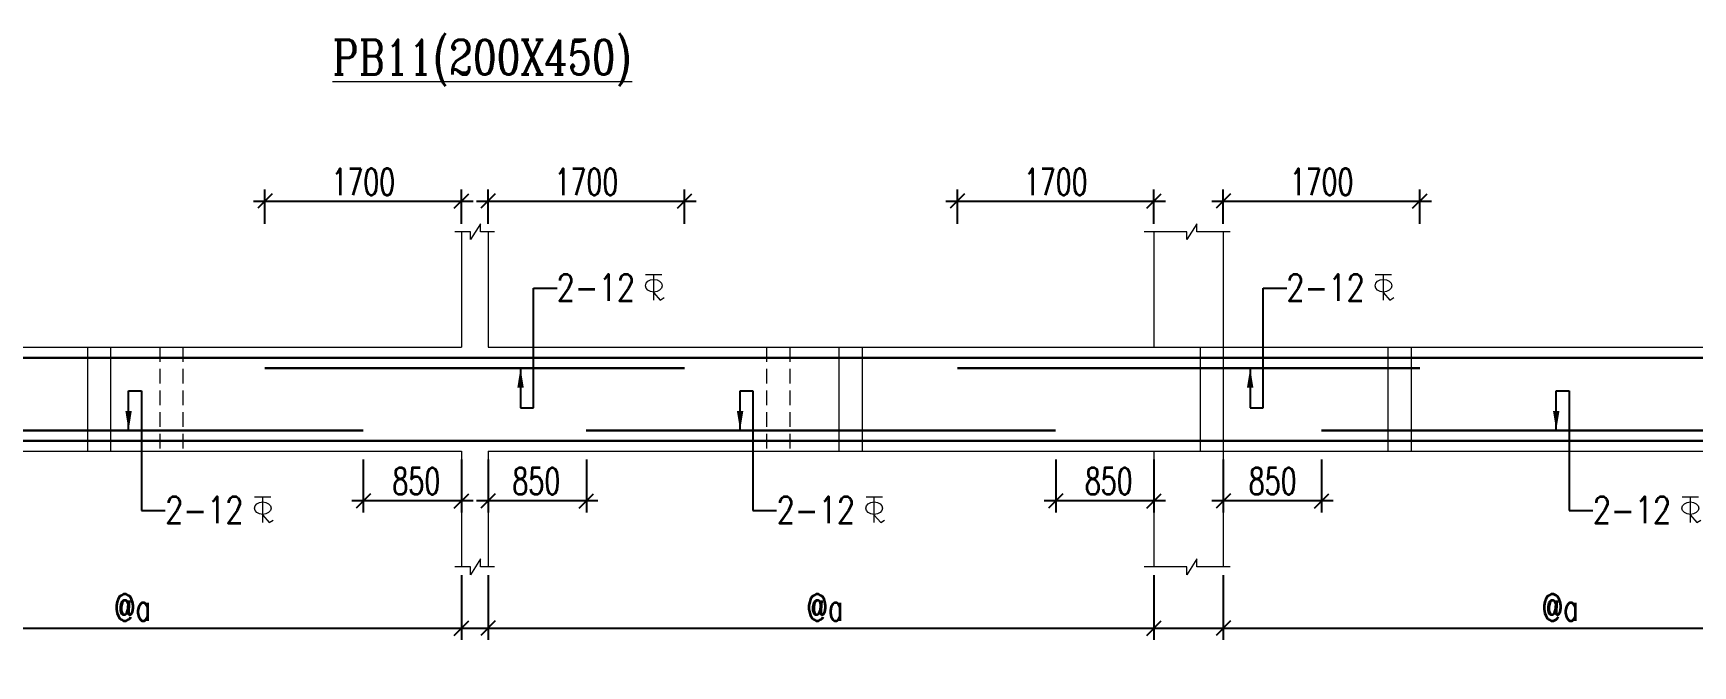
# Model space of a CAD drawing. Header units: millimetres. Extents: x 1277257 to 1543892, y 206696 to 309376.
# Drawn here: x 1493973 to 1508330, y 247371 to 252844 of the extents above; entities that cross this region are included whole.
import ezdxf

# ---------------------------------------------------------------- set-up
doc = ezdxf.new("R2010")
doc.units = ezdxf.units.MM
doc.header["$LTSCALE"] = 500
doc.header["$MEASUREMENT"] = 0
doc.header["$PDMODE"] = 34
doc.linetypes.add('HIDDEN', pattern=[0.375, 0.25, -0.125])
doc.layers.get('Defpoints').update_dxf_attribs({"lineweight": 0})
for name, color, linetype, lineweight in [('BEAM ELE', 2, 'Continuous', 15), ('DIM', 1, 'Continuous', 20), ('TAXT', 3, 'Continuous', 15), ('TEXT', 7, 'Continuous', 13), ('TEXT2', 3, 'Continuous', 15), ('TOWER AREA BEAM..', 3, 'Continuous', 20)]:
    doc.layers.add(name, color=color, linetype=linetype, lineweight=lineweight)
for name, color, linetype in [('D', 10, 'Continuous'), ('ST DIM.', 1, 'Continuous'), ('STEEL', 1, 'Continuous')]:
    doc.layers.add(name, color=color, linetype=linetype)
doc.styles.add('2MM', font='romans.shx', dxfattribs={"width": 0.7})
doc.styles.add('BHTESHT$0$HSCC2', font='romanc.shx')
doc.styles.add('haider', font='romans.shx')
doc.dimstyles.new('SHUIB MOD.', dxfattribs={"dimtxt": 230, "dimasz": 130, "dimexe": 100, "dimexo": 70, "dimgap": 50, "dimtad": 2, "dimdec": 0, "dimzin": 4, "dimdsep": 46, "dimtxsty": '2MM', "dimblk": 'OBLIQUE', "dimcen": 0.09, "dimdle": 100, "dimclrd": 1, "dimclre": 1, "dimclrt": 3, "dimadec": 0, "dimazin": 0, "dimtfac": 1, "dimtdec": 0, "dimtix": 1, "dimtmove": 2, "dimatfit": 3, "dimfxl": 100, "dimtolj": 1, "dimlwd": -1, "dimarcsym": 0})

# ---------------------------------------------------------------- blocks, each defined once
blk = doc.blocks.new('_Oblique')
at = {"color": 0, "linetype": 'ByBlock', "lineweight": -2}
blk.add_line((-0.5, -0.5), (0.5, 0.5), dxfattribs=at)
blk = doc.blocks.new('*D127')
at = {"layer": 'Defpoints', "color": 0, "ltscale": 100, "transparency": 16777216}
for p in [(1491918, 248226, 6), (1497678, 248226, 6), (1497678, 247696)]:
    blk.add_point(p, dxfattribs=at)
at = {"layer": 'ST DIM.', "color": 1, "lineweight": -2, "ltscale": 100, "transparency": 16777216}
for p, q in [((1491918, 248156), (1491918, 247596)), ((1497678, 248156), (1497678, 247596))]:
    blk.add_line(p, q, dxfattribs=at)
at = {"layer": 'ST DIM.', "color": 1, "ltscale": 100, "transparency": 16777216}
blk.add_line((1491818, 247696), (1497778, 247696), dxfattribs=at)
at = {"layer": 'ST DIM.', "color": 1, "ltscale": 100, "transparency": 16777216, "xscale": 125, "yscale": 125, "zscale": 125, "rotation": 180}
blk.add_blockref('_Oblique', (1491918, 247696), dxfattribs=at)
at = {"layer": 'ST DIM.', "color": 1, "ltscale": 100, "transparency": 16777216, "xscale": 125, "yscale": 125, "zscale": 125}
blk.add_blockref('_Oblique', (1497678, 247696), dxfattribs=at)
at = {"layer": 'ST DIM.', "color": 3, "ltscale": 100, "transparency": 16777216, "insert": (1494831, 247876), "char_height": 230, "attachment_point": 5, "style": '2MM'}
blk.add_mtext('\\A1;@a', dxfattribs=at)
blk = doc.blocks.new('*D128')
at = {"layer": 'Defpoints', "color": 0, "ltscale": 100, "transparency": 16777216}
for p in [(1497908, 248226, 6), (1503668, 248226, 6), (1503668, 247696)]:
    blk.add_point(p, dxfattribs=at)
at = {"layer": 'ST DIM.', "color": 1, "lineweight": -2, "ltscale": 100, "transparency": 16777216}
for p, q in [((1497908, 248156), (1497908, 247596)), ((1503668, 248156), (1503668, 247596))]:
    blk.add_line(p, q, dxfattribs=at)
at = {"layer": 'ST DIM.', "color": 1, "ltscale": 100, "transparency": 16777216}
blk.add_line((1497808, 247696), (1503768, 247696), dxfattribs=at)
at = {"layer": 'ST DIM.', "color": 1, "ltscale": 100, "transparency": 16777216, "xscale": 125, "yscale": 125, "zscale": 125, "rotation": 180}
blk.add_blockref('_Oblique', (1497908, 247696), dxfattribs=at)
at = {"layer": 'ST DIM.', "color": 1, "ltscale": 100, "transparency": 16777216, "xscale": 125, "yscale": 125, "zscale": 125}
blk.add_blockref('_Oblique', (1503668, 247696), dxfattribs=at)
at = {"layer": 'ST DIM.', "color": 3, "ltscale": 100, "transparency": 16777216, "insert": (1500821, 247876), "char_height": 230, "attachment_point": 5, "style": '2MM'}
blk.add_mtext('\\A1;@a', dxfattribs=at)
blk = doc.blocks.new('*D129')
at = {"layer": 'Defpoints', "color": 0, "ltscale": 100, "transparency": 16777216}
for p in [(1504268, 248226, 6), (1510133, 248226, 6), (1510133, 247696)]:
    blk.add_point(p, dxfattribs=at)
at = {"layer": 'ST DIM.', "color": 1, "lineweight": -2, "ltscale": 100, "transparency": 16777216}
for p, q in [((1504268, 248156), (1504268, 247596)), ((1510133, 248156), (1510133, 247596))]:
    blk.add_line(p, q, dxfattribs=at)
at = {"layer": 'ST DIM.', "color": 1, "ltscale": 100, "transparency": 16777216}
blk.add_line((1504168, 247696), (1510233, 247696), dxfattribs=at)
at = {"layer": 'ST DIM.', "color": 1, "ltscale": 100, "transparency": 16777216, "xscale": 125, "yscale": 125, "zscale": 125, "rotation": 180}
blk.add_blockref('_Oblique', (1504268, 247696), dxfattribs=at)
at = {"layer": 'ST DIM.', "color": 1, "ltscale": 100, "transparency": 16777216, "xscale": 125, "yscale": 125, "zscale": 125}
blk.add_blockref('_Oblique', (1510133, 247696), dxfattribs=at)
at = {"layer": 'ST DIM.', "color": 3, "ltscale": 100, "transparency": 16777216, "insert": (1507181, 247876), "char_height": 230, "attachment_point": 5, "style": '2MM'}
blk.add_mtext('\\A1;@a', dxfattribs=at)
blk = doc.blocks.new('A$C76682FD6')
at = {"layer": 'TEXT', "color": 3, "ltscale": 0.2}
for p, q in [((143, 219, -1), (2, 219, -1)), ((72, 0, -1), (72, 219, -1)), ((72, 63, -1), (128, 0, -1)), ((128, 0, -1), (162, 21))]:
    blk.add_line(p, q, dxfattribs=at)
blk.add_ellipse((72, 124, -1), major_axis=(72.3, 0), ratio=0.753223, dxfattribs=at)
blk = doc.blocks.new('*D223')
at = {"layer": 'Defpoints', "color": 0, "ltscale": 100, "transparency": 16777216}
for p in [(1496828, 249226), (1497678, 249226), (1496828, 248797)]:
    blk.add_point(p, dxfattribs=at)
at = {"layer": 'ST DIM.', "color": 1, "lineweight": -2, "ltscale": 100, "transparency": 16777216}
for p, q in [((1496828, 249156), (1496828, 248697)), ((1497678, 249156), (1497678, 248697))]:
    blk.add_line(p, q, dxfattribs=at)
at = {"layer": 'ST DIM.', "color": 1, "ltscale": 100, "transparency": 16777216}
blk.add_line((1497778, 248797), (1496728, 248797), dxfattribs=at)
at = {"layer": 'ST DIM.', "color": 1, "ltscale": 100, "transparency": 16777216, "xscale": 125, "yscale": 125, "zscale": 125, "rotation": 180}
blk.add_blockref('_Oblique', (1496828, 248797), dxfattribs=at)
at = {"layer": 'ST DIM.', "color": 1, "ltscale": 100, "transparency": 16777216, "xscale": 125, "yscale": 125, "zscale": 125}
blk.add_blockref('_Oblique', (1497678, 248797), dxfattribs=at)
at = {"layer": 'ST DIM.', "color": 3, "ltscale": 100, "transparency": 16777216, "insert": (1497287, 248969), "char_height": 230, "attachment_point": 5, "style": '2MM'}
blk.add_mtext('\\A1;850', dxfattribs=at)
blk = doc.blocks.new('*D224')
at = {"layer": 'Defpoints', "color": 0, "ltscale": 100, "transparency": 16777216}
for p in [(1497908, 249226), (1498758, 249226), (1497908, 248797)]:
    blk.add_point(p, dxfattribs=at)
at = {"layer": 'ST DIM.', "color": 1, "lineweight": -2, "ltscale": 100, "transparency": 16777216}
for p, q in [((1497908, 249156), (1497908, 248697)), ((1498758, 249156), (1498758, 248697))]:
    blk.add_line(p, q, dxfattribs=at)
at = {"layer": 'ST DIM.', "color": 1, "ltscale": 100, "transparency": 16777216}
blk.add_line((1498858, 248797), (1497808, 248797), dxfattribs=at)
at = {"layer": 'ST DIM.', "color": 1, "ltscale": 100, "transparency": 16777216, "xscale": 125, "yscale": 125, "zscale": 125, "rotation": 180}
blk.add_blockref('_Oblique', (1497908, 248797), dxfattribs=at)
at = {"layer": 'ST DIM.', "color": 1, "ltscale": 100, "transparency": 16777216, "xscale": 125, "yscale": 125, "zscale": 125}
blk.add_blockref('_Oblique', (1498758, 248797), dxfattribs=at)
at = {"layer": 'ST DIM.', "color": 3, "ltscale": 100, "transparency": 16777216, "insert": (1498325, 248969), "char_height": 230, "attachment_point": 5, "style": '2MM'}
blk.add_mtext('\\A1;850', dxfattribs=at)
blk = doc.blocks.new('*D225')
at = {"layer": 'Defpoints', "color": 0, "ltscale": 100, "transparency": 16777216}
for p in [(1502818, 249226), (1503668, 249226), (1502818, 248797)]:
    blk.add_point(p, dxfattribs=at)
at = {"layer": 'ST DIM.', "color": 1, "lineweight": -2, "ltscale": 100, "transparency": 16777216}
for p, q in [((1502818, 249156), (1502818, 248697)), ((1503668, 249156), (1503668, 248697))]:
    blk.add_line(p, q, dxfattribs=at)
at = {"layer": 'ST DIM.', "color": 1, "ltscale": 100, "transparency": 16777216}
blk.add_line((1503768, 248797), (1502718, 248797), dxfattribs=at)
at = {"layer": 'ST DIM.', "color": 1, "ltscale": 100, "transparency": 16777216, "xscale": 125, "yscale": 125, "zscale": 125, "rotation": 180}
blk.add_blockref('_Oblique', (1502818, 248797), dxfattribs=at)
at = {"layer": 'ST DIM.', "color": 1, "ltscale": 100, "transparency": 16777216, "xscale": 125, "yscale": 125, "zscale": 125}
blk.add_blockref('_Oblique', (1503668, 248797), dxfattribs=at)
at = {"layer": 'ST DIM.', "color": 3, "ltscale": 100, "transparency": 16777216, "insert": (1503277, 248969), "char_height": 230, "attachment_point": 5, "style": '2MM'}
blk.add_mtext('\\A1;850', dxfattribs=at)
blk = doc.blocks.new('*D226')
at = {"layer": 'Defpoints', "color": 0, "ltscale": 100, "transparency": 16777216}
for p in [(1504268, 249226), (1505118, 249226), (1504268, 248797)]:
    blk.add_point(p, dxfattribs=at)
at = {"layer": 'ST DIM.', "color": 1, "lineweight": -2, "ltscale": 100, "transparency": 16777216}
for p, q in [((1504268, 249156), (1504268, 248697)), ((1505118, 249156), (1505118, 248697))]:
    blk.add_line(p, q, dxfattribs=at)
at = {"layer": 'ST DIM.', "color": 1, "ltscale": 100, "transparency": 16777216}
blk.add_line((1505218, 248797), (1504168, 248797), dxfattribs=at)
at = {"layer": 'ST DIM.', "color": 1, "ltscale": 100, "transparency": 16777216, "xscale": 125, "yscale": 125, "zscale": 125, "rotation": 180}
blk.add_blockref('_Oblique', (1504268, 248797), dxfattribs=at)
at = {"layer": 'ST DIM.', "color": 1, "ltscale": 100, "transparency": 16777216, "xscale": 125, "yscale": 125, "zscale": 125}
blk.add_blockref('_Oblique', (1505118, 248797), dxfattribs=at)
at = {"layer": 'ST DIM.', "color": 3, "ltscale": 100, "transparency": 16777216, "insert": (1504695, 248969), "char_height": 230, "attachment_point": 5, "style": '2MM'}
blk.add_mtext('\\A1;850', dxfattribs=at)
blk = doc.blocks.new('*D263')
at = {"layer": 'Defpoints', "color": 0, "ltscale": 100, "transparency": 16777216}
for p in [(1499608, 251392), (1497908, 251126), (1499608, 251126)]:
    blk.add_point(p, dxfattribs=at)
at = {"layer": 'ST DIM.', "color": 1, "ltscale": 100, "transparency": 16777216}
blk.add_line((1497808, 251392), (1499708, 251392), dxfattribs=at)
at = {"layer": 'ST DIM.', "color": 1, "lineweight": -2, "ltscale": 100, "transparency": 16777216}
for p, q in [((1497908, 251196), (1497908, 251492)), ((1499608, 251196), (1499608, 251492))]:
    blk.add_line(p, q, dxfattribs=at)
at = {"layer": 'ST DIM.', "color": 1, "ltscale": 100, "transparency": 16777216, "xscale": 125, "yscale": 125, "zscale": 125, "rotation": 180}
blk.add_blockref('_Oblique', (1497908, 251392), dxfattribs=at)
at = {"layer": 'ST DIM.', "color": 1, "ltscale": 100, "transparency": 16777216, "xscale": 125, "yscale": 125, "zscale": 125}
blk.add_blockref('_Oblique', (1499608, 251392), dxfattribs=at)
at = {"layer": 'ST DIM.', "color": 3, "ltscale": 100, "transparency": 16777216, "insert": (1498758, 251557), "char_height": 230, "attachment_point": 5, "style": '2MM'}
blk.add_mtext('\\A1;1700', dxfattribs=at)
blk = doc.blocks.new('*D264')
at = {"layer": 'Defpoints', "color": 0, "ltscale": 100, "transparency": 16777216}
for p in [(1497678, 251392), (1495978, 251126), (1497678, 251126)]:
    blk.add_point(p, dxfattribs=at)
at = {"layer": 'ST DIM.', "color": 1, "ltscale": 100, "transparency": 16777216}
blk.add_line((1495878, 251392), (1497778, 251392), dxfattribs=at)
at = {"layer": 'ST DIM.', "color": 1, "lineweight": -2, "ltscale": 100, "transparency": 16777216}
for p, q in [((1495978, 251196), (1495978, 251492)), ((1497678, 251196), (1497678, 251492))]:
    blk.add_line(p, q, dxfattribs=at)
at = {"layer": 'ST DIM.', "color": 1, "ltscale": 100, "transparency": 16777216, "xscale": 125, "yscale": 125, "zscale": 125, "rotation": 180}
blk.add_blockref('_Oblique', (1495978, 251392), dxfattribs=at)
at = {"layer": 'ST DIM.', "color": 1, "ltscale": 100, "transparency": 16777216, "xscale": 125, "yscale": 125, "zscale": 125}
blk.add_blockref('_Oblique', (1497678, 251392), dxfattribs=at)
at = {"layer": 'ST DIM.', "color": 3, "ltscale": 100, "transparency": 16777216, "insert": (1496828, 251557), "char_height": 230, "attachment_point": 5, "style": '2MM'}
blk.add_mtext('\\A1;1700', dxfattribs=at)
blk = doc.blocks.new('*D265')
at = {"layer": 'Defpoints', "color": 0, "ltscale": 100, "transparency": 16777216}
for p in [(1505968, 251392), (1504268, 251126), (1505968, 251126)]:
    blk.add_point(p, dxfattribs=at)
at = {"layer": 'ST DIM.', "color": 1, "ltscale": 100, "transparency": 16777216}
blk.add_line((1504168, 251392), (1506068, 251392), dxfattribs=at)
at = {"layer": 'ST DIM.', "color": 1, "lineweight": -2, "ltscale": 100, "transparency": 16777216}
for p, q in [((1504268, 251196), (1504268, 251492)), ((1505968, 251196), (1505968, 251492))]:
    blk.add_line(p, q, dxfattribs=at)
at = {"layer": 'ST DIM.', "color": 1, "ltscale": 100, "transparency": 16777216, "xscale": 125, "yscale": 125, "zscale": 125, "rotation": 180}
blk.add_blockref('_Oblique', (1504268, 251392), dxfattribs=at)
at = {"layer": 'ST DIM.', "color": 1, "ltscale": 100, "transparency": 16777216, "xscale": 125, "yscale": 125, "zscale": 125}
blk.add_blockref('_Oblique', (1505968, 251392), dxfattribs=at)
at = {"layer": 'ST DIM.', "color": 3, "ltscale": 100, "transparency": 16777216, "insert": (1505118, 251557), "char_height": 230, "attachment_point": 5, "style": '2MM'}
blk.add_mtext('\\A1;1700', dxfattribs=at)
blk = doc.blocks.new('*D266')
at = {"layer": 'Defpoints', "color": 0, "ltscale": 100, "transparency": 16777216}
for p in [(1503668, 251392), (1501968, 251126), (1503668, 251126)]:
    blk.add_point(p, dxfattribs=at)
at = {"layer": 'ST DIM.', "color": 1, "ltscale": 100, "transparency": 16777216}
blk.add_line((1501868, 251392), (1503768, 251392), dxfattribs=at)
at = {"layer": 'ST DIM.', "color": 1, "lineweight": -2, "ltscale": 100, "transparency": 16777216}
for p, q in [((1501968, 251196), (1501968, 251492)), ((1503668, 251196), (1503668, 251492))]:
    blk.add_line(p, q, dxfattribs=at)
at = {"layer": 'ST DIM.', "color": 1, "ltscale": 100, "transparency": 16777216, "xscale": 125, "yscale": 125, "zscale": 125, "rotation": 180}
blk.add_blockref('_Oblique', (1501968, 251392), dxfattribs=at)
at = {"layer": 'ST DIM.', "color": 1, "ltscale": 100, "transparency": 16777216, "xscale": 125, "yscale": 125, "zscale": 125}
blk.add_blockref('_Oblique', (1503668, 251392), dxfattribs=at)
at = {"layer": 'ST DIM.', "color": 3, "ltscale": 100, "transparency": 16777216, "insert": (1502818, 251557), "char_height": 230, "attachment_point": 5, "style": '2MM'}
blk.add_mtext('\\A1;1700', dxfattribs=at)

msp = doc.modelspace()

# ---------------------------------------------------------------- linework, layer by layer
at = {"layer": 'BEAM ELE', "color": 3}
for points in [[(1497962.8, 251126.3), (1497841.7, 251126.3), (1497841.7, 251194.9), (1497757.1, 251058.2), (1497757.1, 251126.3), (1497621.4, 251126.3)], [(1504326.1, 251126.3), (1504038.5, 251126.3), (1504038.5, 251194.9), (1503953.9, 251058.2), (1503953.9, 251126.3), (1503583.9, 251126.3)], [(1497962.8, 248226.3), (1497841.7, 248226.3), (1497841.7, 248294.9), (1497757.1, 248158.2), (1497757.1, 248226.3), (1497621.4, 248226.3)], [(1504326.1, 248226.3), (1504038.5, 248226.3), (1504038.5, 248294.9), (1503953.9, 248158.2), (1503953.9, 248226.3), (1503583.9, 248226.3)]]:
    msp.add_lwpolyline(points, dxfattribs=at)
at = {"layer": 'ST DIM.', "elevation": -2.7}
msp.add_lwpolyline([(1480318.6, 247370.6), (1480090.3, 247370.6, -0.4142136), (1480054.5, 247406.4), (1480054.5, 247659.9, -0.4142136), (1480090.3, 247695.7), (1514509.3, 247695.7)], format="xyb", dxfattribs=at)
at = {"layer": 'STEEL', "color": 4, "lineweight": 30, "ltscale": 10}
for p, q in [((1480135.3, 250036.3, -140.7), (1515454.8, 250036.3, -2346141.3)), ((1495977.7, 249946.3, -2131075.5), (1499607.7, 249946.3, -2792307)), ((1501967.7, 249946.3, -2084461.1), (1505967.7, 249946.3, -2775042.5)), ((1492767.7, 249406.3, -2068947.1), (1496827.7, 249406.3, -2333452.2)), ((1498757.7, 249406.3, -2068947.1), (1502817.7, 249406.3, -2333452.2)), ((1505117.7, 249406.3, -2068947.1), (1509282.7, 249406.3, -2333452.2)), ((1480207.3, 249316.3, -599942.4), (1515376.5, 249316.3, -2883032.6))]:
    msp.add_line(p, q, dxfattribs=at)
at = {"layer": 'TOWER AREA BEAM..'}
for p, q in [((1497677.7, 251126.3), (1497677.7, 250126.3)), ((1497907.7, 251126.3), (1497907.7, 250126.3)), ((1503667.7, 251126.3), (1503667.7, 250126.3)), ((1504267.7, 251126.3), (1504267.7, 250126.3)), ((1480017.7, 250126.3), (1497677.7, 250126.3)), ((1494442.7, 250126.3), (1494442.7, 249226.3)), ((1494642.7, 250126.3), (1494642.7, 249226.3)), ((1497907.7, 250126.3), (1515567.7, 250126.3)), ((1500942.7, 250126.3), (1500942.7, 249226.3)), ((1501142.7, 250126.3), (1501142.7, 249226.3)), ((1504067.7, 250126.3), (1504067.7, 249226.3)), ((1504267.7, 250126.3), (1504267.7, 249226.3)), ((1505692.7, 250126.3), (1505692.7, 249226.3)), ((1505892.7, 250126.3), (1505892.7, 249226.3)), ((1480017.7, 249226.3), (1497677.7, 249226.3)), ((1497677.7, 249226.3), (1497677.7, 248226.3)), ((1497907.7, 249226.3), (1497907.7, 248226.3)), ((1497907.7, 249226.3), (1515567.7, 249226.3)), ((1503667.7, 249226.3), (1503667.7, 248226.3)), ((1504267.7, 249226.3), (1504267.7, 248226.3))]:
    msp.add_line(p, q, dxfattribs=at)
at = {"layer": 'TOWER AREA BEAM..', "linetype": 'HIDDEN'}
for p, q in [((1495067.7, 250126.3), (1495067.7, 249226.3)), ((1495267.7, 250126.3), (1495267.7, 249226.3)), ((1500317.7, 250126.3), (1500317.7, 249226.3)), ((1500517.7, 250126.3), (1500517.7, 249226.3))]:
    msp.add_line(p, q, dxfattribs=at)

# ---------------------------------------------------------------- block references
at = {"layer": 'DIM', "lineweight": 0}
for p in [(1499269, 250535, 1869101.5), (1505580.9, 250535, 1869101.5), (1495886.3, 248610.5, 2227283.3), (1501176.3, 248610.5, 2227283.3), (1508236.3, 248610.5, 2227283.3)]:
    msp.add_blockref('A$C76682FD6', p, dxfattribs=at)

# ---------------------------------------------------------------- texts
at = {"layer": 'TAXT', "style": 'BHTESHT$0$HSCC2', "width": 0.8}
msp.add_text('%%UPB11(200X450)', height=300, dxfattribs=at).set_placement((1496562.6, 252487, 1175946.7))
at = {"layer": 'TEXT2', "color": 3, "style": 'haider', "width": 0.8}
for p in [(1498501, 250529.8, 1869100.7), (1504812.9, 250529.8, 1869100.7), (1495114, 248605.3, 4025224.2), (1500404, 248605.3, 4025224.2), (1507464, 248605.3, 4025224.2)]:
    msp.add_text('2-12', height=230, dxfattribs=at).set_placement(p)

# ---------------------------------------------------------------- dimensions: what is measured, and where the dimension line sits
at = {"layer": 'ST DIM.', "ltscale": 100}
for base, p1, p2, picture, middle in [((1497677.7, 251392.1), (1495977.7, 251126.3), (1497677.7, 251126.3), '*D264', (1496827.7, 251557.1)), ((1499607.7, 251392.1), (1497907.7, 251126.3), (1499607.7, 251126.3), '*D263', (1498757.7, 251557.1)), ((1503667.7, 251392.1), (1501967.7, 251126.3), (1503667.7, 251126.3), '*D266', (1502817.7, 251557.1)), ((1505967.7, 251392.1), (1504267.7, 251126.3), (1505967.7, 251126.3), '*D265', (1505117.7, 251557.1))]:
    dim = msp.add_linear_dim(base=base, p1=p1, p2=p2, dimstyle='SHUIB MOD.', override={"dimasz": 125}, dxfattribs=at)
    dim.commit()
    dim.dimension.update_dxf_attribs({"geometry": picture, "text_midpoint": middle})
for base, p1, p2, picture, middle in [((1496827.7, 248797.1), (1497677.7, 249226.3), (1496827.7, 249226.3), '*D223', (1497287, 248969.1)), ((1497907.7, 248797.1), (1498757.7, 249226.3), (1497907.7, 249226.3), '*D224', (1498325, 248969.1)), ((1502817.7, 248797.1), (1503667.7, 249226.3), (1502817.7, 249226.3), '*D225', (1503277, 248969.1)), ((1504267.7, 248797.1), (1505117.7, 249226.3), (1504267.7, 249226.3), '*D226', (1504695.3, 248969.1))]:
    dim = msp.add_linear_dim(base=base, p1=p1, p2=p2, dimstyle='SHUIB MOD.', override={"dimasz": 125}, dxfattribs=at)
    dim.commit()
    dim.dimension.update_dxf_attribs({"geometry": picture, "text_midpoint": middle, "dimtype": 160})
for base, p1, p2, picture, middle in [((1497677.7, 247695.7, -6.3), (1491917.7, 248226.3), (1497677.7, 248226.3), '*D127', (1494830.8, 247876.2, -6.3)), ((1503667.7, 247695.7, -6.3), (1497907.7, 248226.3), (1503667.7, 248226.3), '*D128', (1500820.8, 247876.2, -6.3)), ((1510132.7, 247695.7, -6.3), (1504267.7, 248226.3), (1510132.7, 248226.3), '*D129', (1507180.8, 247876.2, -6.3))]:
    dim = msp.add_linear_dim(base=base, p1=p1, p2=p2, text='@a', dimstyle='SHUIB MOD.', override={"dimasz": 125}, dxfattribs=at)
    dim.commit()
    dim.dimension.update_dxf_attribs({"geometry": picture, "text_midpoint": middle, "dimtype": 160})

# ---------------------------------------------------------------- leaders
at = {"layer": 'D', "linetype": 'Continuous'}
for points in [[(1498188.6, 249946.3, -2593024.7), (1498188.6, 249603.9, -2593024.7), (1498299.8, 249603.9, -2593024.7), (1498299.8, 250639.4, -2593024.7), (1498504.3, 250639.4, -2593024.7)], [(1504500.5, 249946.3, -2593024.7), (1504500.5, 249603.9, -2593024.7), (1504611.7, 249603.9, -2593024.7), (1504611.7, 250639.4, -2593024.7), (1504816.2, 250639.4, -2593024.7)], [(1494797.9, 249406.3, -2234842.8), (1494797.9, 249748.6, -2234842.8), (1494909.1, 249748.6, -2234842.8), (1494909.1, 248713.1, -2234842.8), (1495113.6, 248713.1, -2234842.8)], [(1500088, 249406.3, -2234842.8), (1500088, 249748.6, -2234842.8), (1500199.1, 249748.6, -2234842.8), (1500199.1, 248713.1, -2234842.8), (1500403.6, 248713.1, -2234842.8)], [(1507147.9, 249406.3, -2234842.8), (1507147.9, 249748.6, -2234842.8), (1507259.1, 249748.6, -2234842.8), (1507259.1, 248713.1, -2234842.8), (1507463.6, 248713.1, -2234842.8)]]:
    msp.add_leader(points, dimstyle='SHUIB MOD.', override={"dimasz": 170, "dimtad": 0}, dxfattribs=at)

doc.saveas('drawing.dxf')
